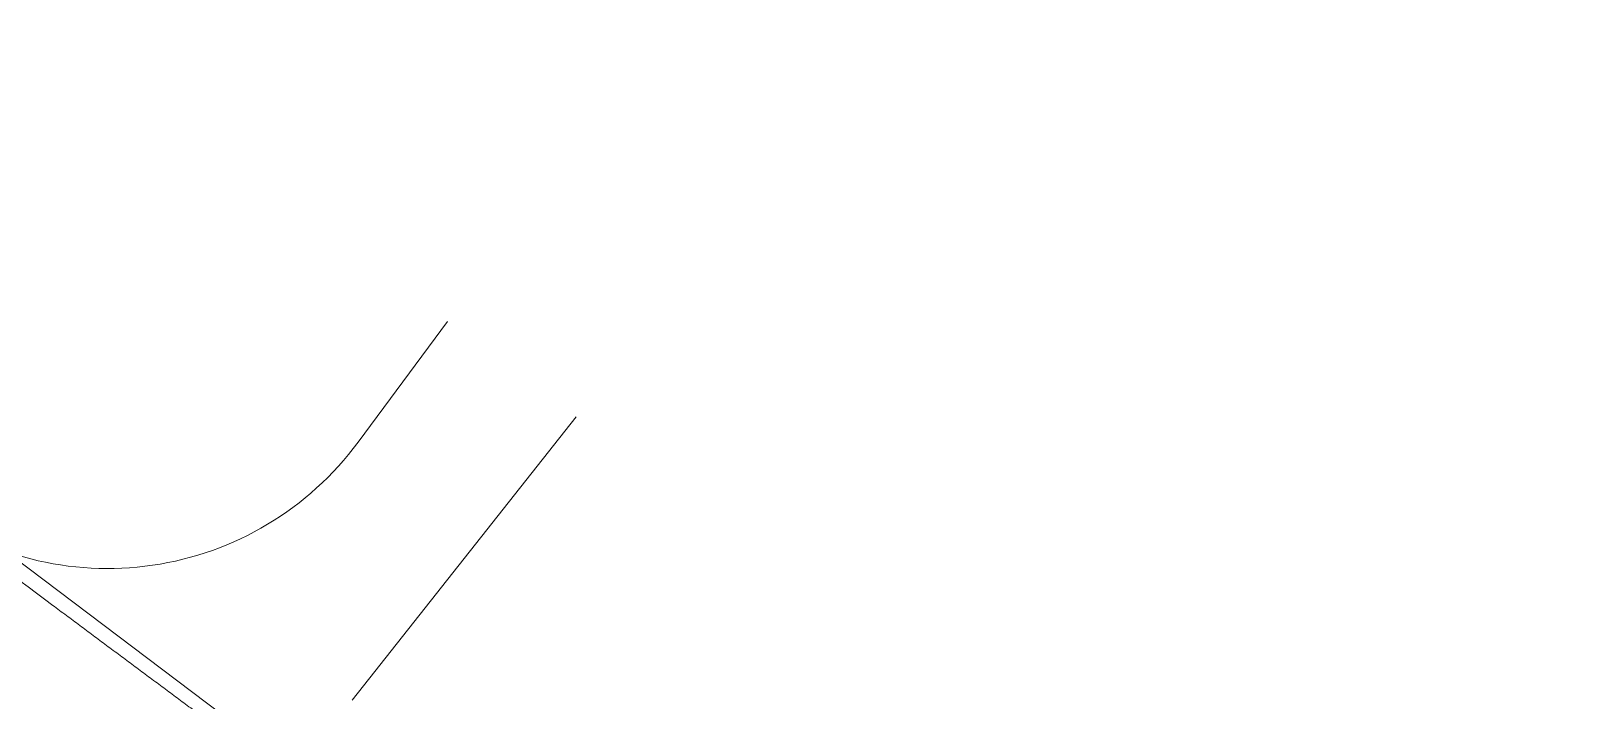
# Model space of a CAD drawing. Header units: millimetres. Extents: x 523446 to 528898, y 388189 to 392165.
# Drawn here: x 527198.5 to 527249.5, y 389638.9 to 389660.9 of the extents above; entities that cross this region are included whole.
import ezdxf

# ---------------------------------------------------------------- set-up
doc = ezdxf.new("R2010")
doc.units = ezdxf.units.MM
doc.linetypes.add('ACAD_ISO04W100', pattern=[30, 24, -3, 0, -3])
doc.linetypes.add('CONTINOUS', pattern=[0])
doc.layers.add('xubx地面', color=7, linetype='CONTINOUS', lineweight=40)
doc.layers.add('标线（实）', color=1, linetype='Continuous')
doc.layers.add('车行道边线', color=5, linetype='ACAD_ISO04W100')

msp = doc.modelspace()

# ---------------------------------------------------------------- linework, layer by layer
at = {"layer": 'xubx地面', "linetype": 'ByBlock', "lineweight": 0, "ltscale": 5}
for p, q in [((527212.243, 389651.361), (527209.299, 389647.382)), ((527216.474, 389648.224), (527209.107, 389638.903))]:
    msp.add_line(p, q, dxfattribs=at)
at = {"layer": 'xubx地面', "color": 7, "linetype": 'ByBlock', "lineweight": 0, "ltscale": 5, "flags": 128}
for points in [[(527214.968, 389626.038, -0.000001), (527214.521, 389626.367, -0.000002), (527214.073, 389626.697, -0.000002), (527213.626, 389627.026, -0.000003), (527213.179, 389627.355, -0.000003), (527212.733, 389627.684, -0.000004), (527212.286, 389628.013, -0.000004)], [(527212.893, 389623.22, -0.000001), (527212.446, 389623.549, -0.000002), (527211.998, 389623.878, -0.000002), (527211.551, 389624.207, -0.000003), (527211.104, 389624.537, -0.000003)], [(527203.703, 389610.738, -0.000001), (527203.256, 389611.067, -0.000002)], [(527205.652, 389637.261, -0.000006), (527205.455, 389637.407, -0.000014), (527205.011, 389637.736, -0.000014), (527204.568, 389638.065, -0.000015), (527204.124, 389638.394, -0.000015), (527203.681, 389638.723, -0.000016), (527203.238, 389639.052, -0.000016), (527202.795, 389639.381, -0.000017), (527202.352, 389639.71, -0.000017), (527201.91, 389640.039, -0.000018), (527201.467, 389640.369, -0.000018), (527201.025, 389640.698, -0.000019), (527200.583, 389641.027, -0.000019), (527200.141, 389641.357, -0.00002), (527199.7, 389641.686, -0.00002), (527199.258, 389642.016, -0.000202), (527194.902, 389645.272, -0.000014)], [(527201.628, 389607.919, -0.000001), (527201.18, 389608.249, -0.000002)], [(527201.151, 389636.242, -0.000016), (527200.708, 389636.572, -0.000017), (527200.264, 389636.901, -0.000017), (527199.821, 389637.231, -0.000018), (527199.378, 389637.561, -0.000018), (527198.935, 389637.891, -0.000019), (527198.492, 389638.221, -0.000019), (527198.049, 389638.551, -0.00002), (527197.607, 389638.881, -0.00002), (527197.164, 389639.211, -0.00002), (527196.722, 389639.541, -0.000021), (527196.28, 389639.872, -0.000021)]]:
    msp.add_lwpolyline(points, format="xyb", dxfattribs=at)
at = {"layer": 'xubx地面', "linetype": 'ByBlock', "lineweight": 0, "ltscale": 5, "flags": 128}
for points in [[(527210.818, 389620.401, -0.000001), (527210.37, 389620.73, -0.000002), (527209.923, 389621.06, -0.000002), (527209.476, 389621.389, -0.000003)], [(527205.778, 389613.556, -0.000001), (527205.331, 389613.886, -0.000002), (527204.883, 389614.215, -0.000002)]]:
    msp.add_lwpolyline(points, format="xyb", dxfattribs=at)
at = {"layer": 'xubx地面', "linetype": 'ByBlock', "lineweight": 0, "ltscale": 5}
msp.add_arc((527201.059, 389653.479), 10.25, 233.1009, 323.5003, dxfattribs=at)
at = {"layer": '标线（实）', "linetype": 'ByBlock', "lineweight": 0, "ltscale": 0.03, "flags": 128}
msp.add_lwpolyline([(527199.553, 389605.101, -0.000001), (527199.105, 389605.43, -0.000002)], format="xyb", dxfattribs=at)
at = {"layer": '车行道边线', "color": 5, "linetype": 'ByBlock', "lineweight": 0}
msp.add_lwpolyline([(527181.811, 389655.798), (527211.678, 389633.248, 0.41713), (527218.711, 389634.266), (527220.353, 389636.486)], format="xyb", dxfattribs=at)

doc.saveas('drawing.dxf')
